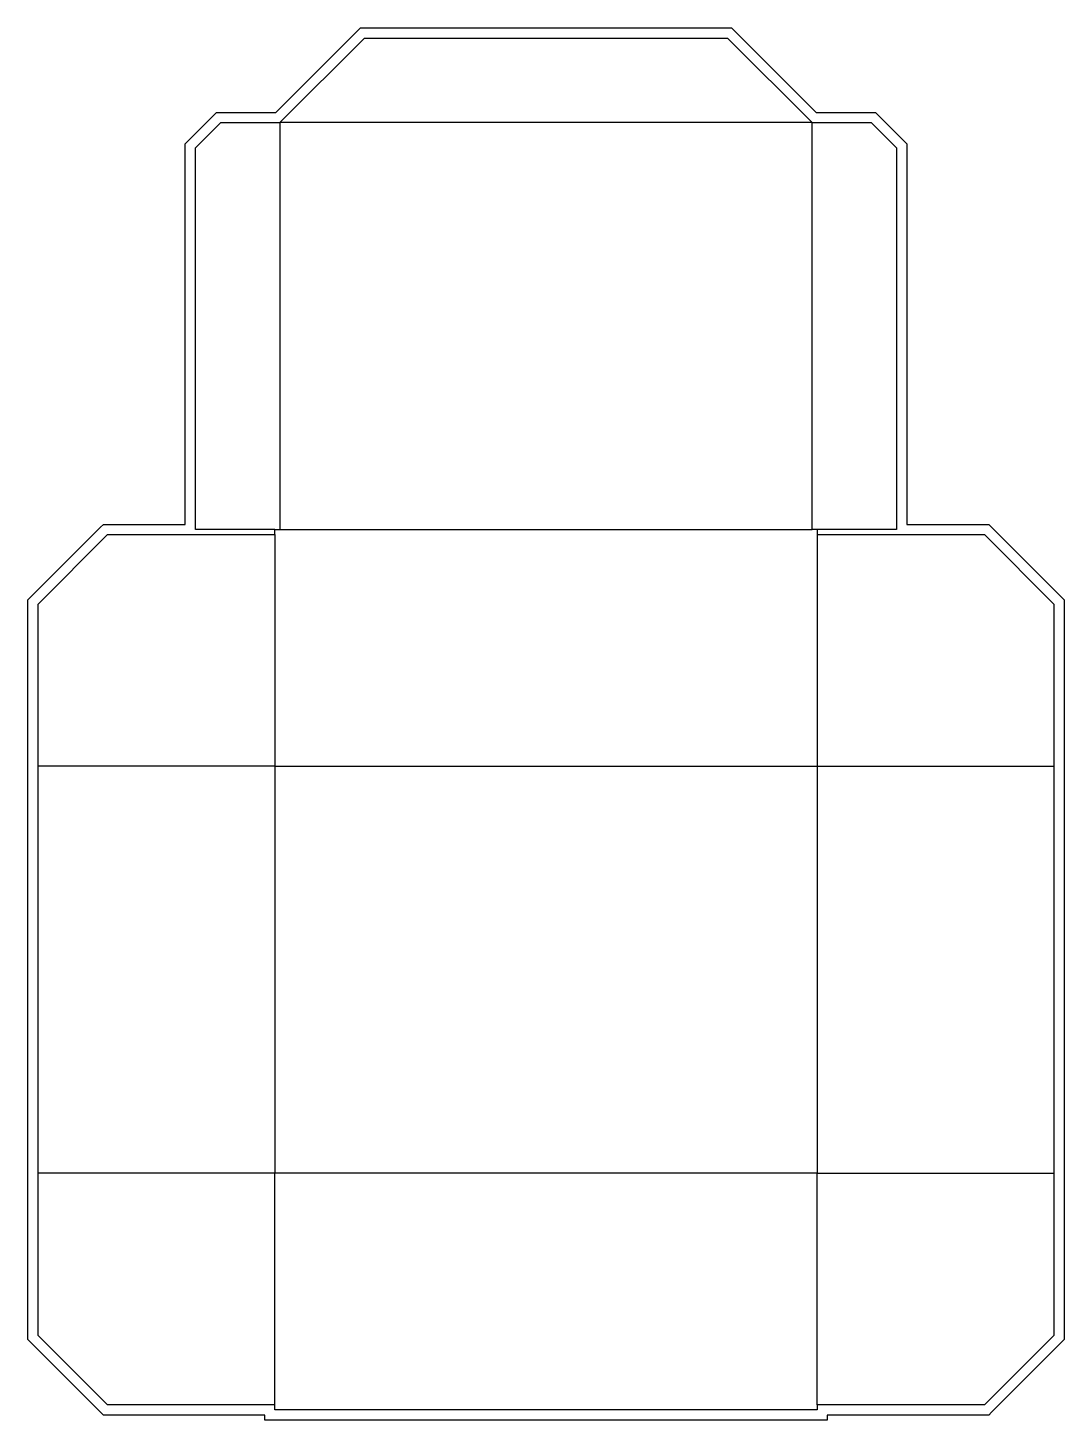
# Model space of a CAD drawing. Header units: millimetres. Extents: x -73 to 233, y -193 to 218.
import ezdxf

# ---------------------------------------------------------------- set-up
doc = ezdxf.new("R2010")
doc.units = ezdxf.units.MM
for name, color, linetype in [('Bleed', 2, 'CONTINUOUS'), ('CreaseLine', 3, 'CONTINUOUS'), ('CutContour', 1, 'CONTINUOUS')]:
    doc.layers.add(name, color=color, linetype=linetype)

msp = doc.modelspace()

# ---------------------------------------------------------------- linework, layer by layer
at = {"layer": 'Bleed'}
msp.add_lwpolyline([(186.72, 71.5), (209.68, 71.5), (210.92, 71.5), (211.8, 70.62), (232.35, 50.07), (233.22, 49.19), (233.22, 47.95), (233.22, -168.18), (233.22, -169.42), (232.35, -170.3), (211.8, -190.85), (210.92, -191.72), (209.68, -191.72), (163.22, -191.72), (163.22, -193.22), (160.22, -193.22), (0, -193.22), (-3, -193.22), (-3, -191.72), (-49.45, -191.72), (-50.69, -191.72), (-51.57, -190.85), (-72.12, -170.3), (-73, -169.42), (-73, -168.18), (-73, 47.95), (-73, 49.19), (-72.12, 50.07), (-51.57, 70.62), (-50.69, 71.5), (-49.45, 71.5), (-26.5, 71.5), (-26.5, 182.72), (-26.5, 183.97), (-25.62, 184.85), (-18.12, 192.35), (-17.24, 193.22), (-16, 193.22), (0.26, 193.22), (24.38, 217.35), (25.26, 218.22), (26.5, 218.22), (133.72, 218.22), (134.97, 218.22), (135.85, 217.35), (159.97, 193.22), (176.22, 193.22), (177.47, 193.22), (178.35, 192.35), (185.85, 184.85), (186.72, 183.97), (186.72, 182.72)], close=True, dxfattribs=at)
at = {"layer": 'CreaseLine'}
msp.add_lwpolyline([(1.5, 70), (158.72, 70), (158.72, 190.22), (1.5, 190.22)], close=True, dxfattribs=at)
for points in [[(0, 0), (-70, 0)], [(0, 0), (160.22, 0)], [(0, 0), (0, -120.22)], [(160.22, 0), (160.22, -120.22)], [(160.22, 0), (230.22, 0)], [(0, -120.22), (-70, -120.22)], [(160.22, -120.22), (0, -120.22)], [(160.22, -120.22), (230.22, -120.22)]]:
    msp.add_lwpolyline(points, dxfattribs=at)
at = {"layer": 'CutContour'}
msp.add_lwpolyline([(160.22, 70), (160.22, 68.5), (209.68, 68.5), (230.22, 47.95), (230.22, -168.18), (209.68, -188.72), (160.22, -188.72), (160.22, -190.22), (0, -190.22), (0, -188.72), (-49.45, -188.72), (-70, -168.18), (-70, 47.95), (-49.45, 68.5), (0, 68.5), (0, 70), (-23.5, 70), (-23.5, 182.72), (-16, 190.22), (1.5, 190.22), (26.5, 215.22), (133.72, 215.22), (158.72, 190.22), (176.22, 190.22), (183.72, 182.72), (183.72, 70)], close=True, dxfattribs=at)
for points in [[(0, 70), (1.5, 70)], [(160.22, 70), (158.72, 70)], [(0, 68.5), (0, 0)], [(160.22, 68.5), (160.22, 0)], [(0, -188.72), (0, -120.22)], [(160.22, -188.72), (160.22, -120.22)]]:
    msp.add_lwpolyline(points, dxfattribs=at)

doc.saveas('drawing.dxf')
